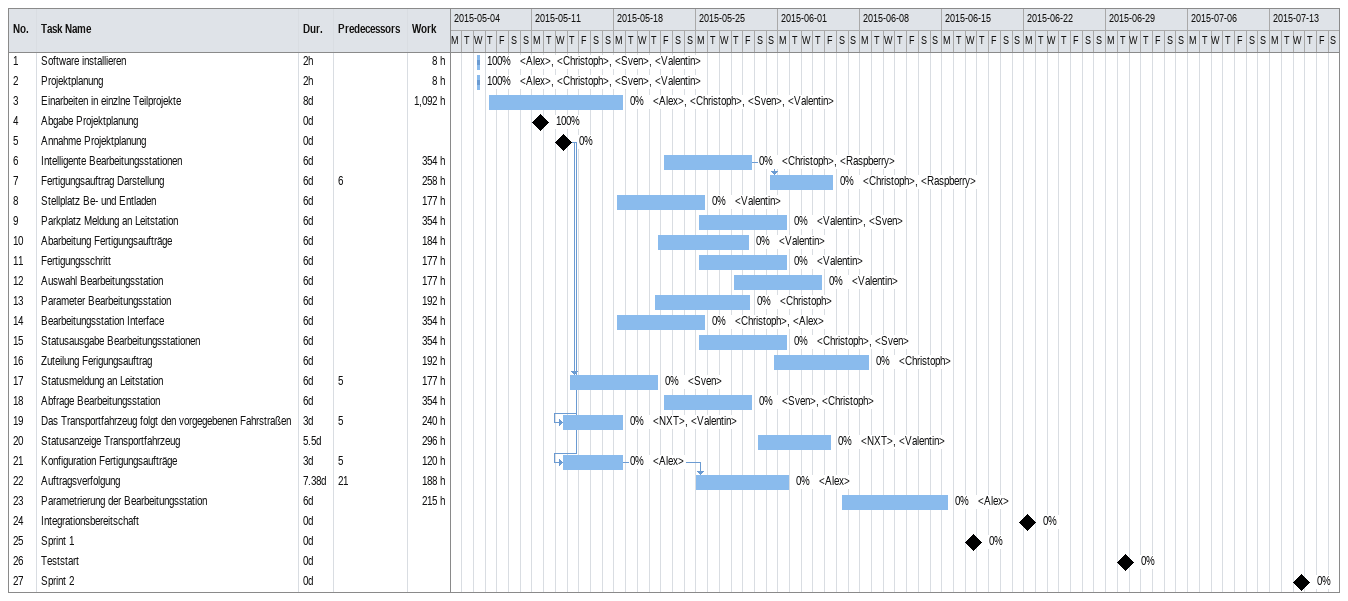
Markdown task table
| ID | Task | Duration | Start | Finish | Predecessors | Resources | % complete | Work (h) |
|---|---|---|---|---|---|---|---|---|
| 1 | Software installieren | 2h | 2015-05-06 | 2015-05-06 |  | <Alex>, <Christoph>, <Sven>, <Valentin> | 100 | 8 |
| 2 | Projektplanung | 2h | 2015-05-06 | 2015-05-06 |  | <Alex>, <Christoph>, <Sven>, <Valentin> | 100 | 8 |
| 3 | Einarbeiten in einzlne Teilprojekte | 8d | 2015-05-07 | 2015-05-18 |  | <Alex>, <Christoph>, <Sven>, <Valentin> | 0 | 1092 |
| 4 | Abgabe Projektplanung | 0d | 2015-05-11 | 2015-05-11 |  |  | 100 |  |
| 5 | Annahme Projektplanung | 0d | 2015-05-13 | 2015-05-13 |  |  | 0 |  |
| 6 | Intelligente Bearbeitungsstationen | 6d | 2015-05-22 | 2015-05-29 |  | <Christoph>, <Raspberry> | 0 | 354 |
| 7 | Fertigungsauftrag Darstellung | 6d | 2015-05-31 | 2015-06-05 | 6 | <Christoph>, <Raspberry> | 0 | 258 |
| 8 | Stellplatz Be- und Entladen | 6d | 2015-05-18 | 2015-05-25 |  | <Valentin> | 0 | 177 |
| 9 | Parkplatz Meldung an Leitstation | 6d | 2015-05-25 | 2015-06-01 |  | <Valentin>, <Sven> | 0 | 354 |
| 10 | Abarbeitung Fertigungsaufträge | 6d | 2015-05-21 | 2015-05-29 |  | <Valentin> | 0 | 184 |
| 11 | Fertigungsschritt | 6d | 2015-05-25 | 2015-06-01 |  | <Valentin> | 0 | 177 |
| 12 | Auswahl Bearbeitungsstation | 6d | 2015-05-28 | 2015-06-04 |  | <Valentin> | 0 | 177 |
| 13 | Parameter Bearbeitungsstation | 6d | 2015-05-21 | 2015-05-29 |  | <Christoph> | 0 | 192 |
| 14 | Bearbeitungsstation Interface | 6d | 2015-05-18 | 2015-05-25 |  | <Christoph>, <Alex> | 0 | 354 |
| 15 | Statusausgabe Bearbeitungsstationen | 6d | 2015-05-25 | 2015-06-01 |  | <Christoph>, <Sven> | 0 | 354 |
| 16 | Zuteilung Ferigungsauftrag | 6d | 2015-05-31 | 2015-06-08 |  | <Christoph> | 0 | 192 |
| 17 | Statusmeldung an Leitstation | 6d | 2015-05-14 | 2015-05-21 | 5 | <Sven> | 0 | 177 |
| 18 | Abfrage Bearbeitungsstation | 6d | 2015-05-22 | 2015-05-29 |  | <Sven>, <Christoph> | 0 | 354 |
| 19 | Das Transportfahrzeug folgt den vorgegebenen Fahrstraßen | 3d | 2015-05-13 | 2015-05-18 | 5 | <NXT>, <Valentin> | 0 | 240 |
| 20 | Statusanzeige Transportfahrzeug | 5.5d | 2015-05-30 | 2015-06-05 |  | <NXT>, <Valentin> | 0 | 296 |
| 21 | Konfiguration Fertigungsaufträge | 3d | 2015-05-13 | 2015-05-18 | 5 | <Alex> | 0 | 120 |
| 22 | Auftragsverfolgung | 7.38d | 2015-05-25 | 2015-06-01 | 21 | <Alex> | 0 | 188 |
| 23 | Parametrierung der Bearbeitungsstation | 6d | 2015-06-06 | 2015-06-15 |  | <Alex> | 0 | 215 |
| 24 | Integrationsbereitschaft | 0d | 2015-06-22 | 2015-06-22 |  |  | 0 |  |
| 25 | Sprint 1 | 0d | 2015-06-17 | 2015-06-17 |  |  | 0 |  |
| 26 | Teststart | 0d | 2015-06-30 | 2015-06-30 |  |  | 0 |  |
| 27 | Sprint 2 | 0d | 2015-07-15 | 2015-07-15 |  |  | 0 |  |
